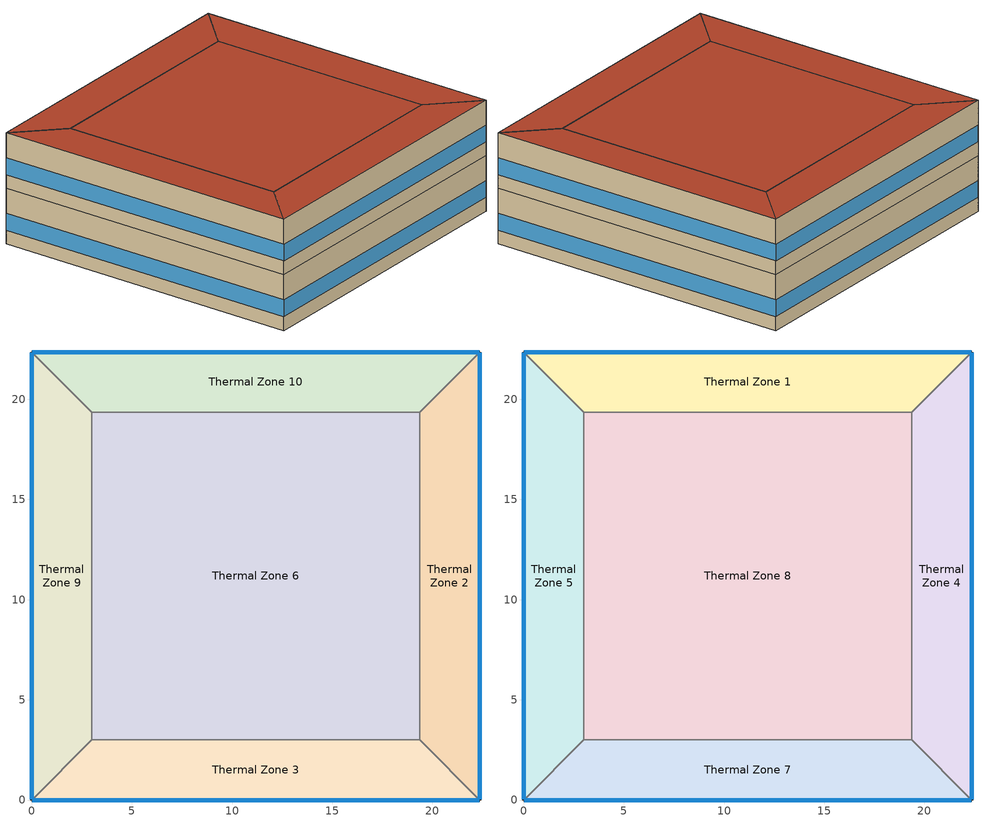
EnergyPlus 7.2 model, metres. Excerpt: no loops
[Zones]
Thermal Zone 9
 floor ground (000_ExtSlabCarpet_4in_ClimateZone 1-8): 0,0 0,22.36 3,19.36 3,3 z0
 wall outside (ASHRAE_189.1-2009_ExtWall_SteelFrame_ClimateZone 4-8): 0,22.36 0,0 z0:4
 wall to Thermal Zone 6 (000_Interior Wall): 3,3 3,19.36 z0:4
 wall to Thermal Zone 10 (000_Interior Wall): 3,19.36 0,22.36 z0:4
 wall to Thermal Zone 3 (000_Interior Wall): 0,0 3,3 z0:4
 window (ASHRAE_189.1-2009_ExtWindow_ClimateZone 4-5): 0,22.34 0,0.03 z1:2.2
Thermal Zone 2
 floor ground (000_ExtSlabCarpet_4in_ClimateZone 1-8): 22.36,22.36 22.36,0 19.36,3 19.36,19.36 z0
 wall outside (ASHRAE_189.1-2009_ExtWall_SteelFrame_ClimateZone 4-8): 22.36,0 22.36,22.36 z0:4
 wall to Thermal Zone 10 (000_Interior Wall): 22.36,22.36 19.36,19.36 z0:4
 wall to Thermal Zone 3 (000_Interior Wall): 19.36,3 22.36,0 z0:4
 wall to Thermal Zone 6 (000_Interior Wall): 19.36,19.36 19.36,3 z0:4
 window (ASHRAE_189.1-2009_ExtWindow_ClimateZone 4-5): 22.36,0.03 22.36,22.34 z1:2.2
Thermal Zone 6
 floor ground (000_ExtSlabCarpet_4in_ClimateZone 1-8): 3,3 3,19.36 19.36,19.36 19.36,3 z0
 wall to Thermal Zone 10 (000_Interior Wall): 19.36,19.36 3,19.36 z0:4
 wall to Thermal Zone 3 (000_Interior Wall): 3,3 19.36,3 z0:4
Thermal Zone 3
 floor ground (000_ExtSlabCarpet_4in_ClimateZone 1-8): 22.36,0 0,0 3,3 19.36,3 z0
 wall outside (ASHRAE_189.1-2009_ExtWall_SteelFrame_ClimateZone 4-8): 0,0 22.36,0 z0:4
 window (ASHRAE_189.1-2009_ExtWindow_ClimateZone 4-5): 0.03,0 22.34,0 z1:2.2
Thermal Zone 10
 floor ground (000_ExtSlabCarpet_4in_ClimateZone 1-8): 0,22.36 22.36,22.36 19.36,19.36 3,19.36 z0
 wall outside (ASHRAE_189.1-2009_ExtWall_SteelFrame_ClimateZone 4-8): 22.36,22.36 0,22.36 z0:4
 window (ASHRAE_189.1-2009_ExtWindow_ClimateZone 4-5): 22.34,22.36 0.03,22.36 z1:2.2
Thermal Zone 7
 floor to Thermal Zone 3 (000_Interior Floor): 22.36,0 0,0 3,3 19.36,3 z4
 wall outside (ASHRAE_189.1-2009_ExtWall_SteelFrame_ClimateZone 4-8): 0,0 22.36,0 z4:8
 wall to Thermal Zone 8 (000_Interior Wall): 19.36,3 3,3 z4:8
 wall to Thermal Zone 5 (000_Interior Wall): 3,3 0,0 z4:8
 wall to Thermal Zone 4 (000_Interior Wall): 22.36,0 19.36,3 z4:8
 window (ASHRAE_189.1-2009_ExtWindow_ClimateZone 4-5): 0.03,0 22.34,0 z5:6.2
 roof outside (ASHRAE_189.1-2009_ExtRoof_IEAD_ClimateZone 2-5): 19.36,3 3,3 0,0 22.36,0 z8
Thermal Zone 8
 floor to Thermal Zone 6 (000_Interior Floor): 3,3 3,19.36 19.36,19.36 19.36,3 z4
 wall to Thermal Zone 1 (000_Interior Wall): 19.36,19.36 3,19.36 z4:8
 wall to Thermal Zone 4 (000_Interior Wall): 19.36,3 19.36,19.36 z4:8
 wall to Thermal Zone 5 (000_Interior Wall): 3,19.36 3,3 z4:8
 roof outside (ASHRAE_189.1-2009_ExtRoof_IEAD_ClimateZone 2-5): 19.36,3 19.36,19.36 3,19.36 3,3 z8
Thermal Zone 4
 floor to Thermal Zone 2 (000_Interior Floor): 22.36,22.36 22.36,0 19.36,3 19.36,19.36 z4
 wall outside (ASHRAE_189.1-2009_ExtWall_SteelFrame_ClimateZone 4-8): 22.36,0 22.36,22.36 z4:8
 wall to Thermal Zone 1 (000_Interior Wall): 22.36,22.36 19.36,19.36 z4:8
 window (ASHRAE_189.1-2009_ExtWindow_ClimateZone 4-5): 22.36,0.03 22.36,22.34 z5:6.2
 roof outside (ASHRAE_189.1-2009_ExtRoof_IEAD_ClimateZone 2-5): 19.36,19.36 19.36,3 22.36,0 22.36,22.36 z8
Thermal Zone 1
 floor to Thermal Zone 10 (000_Interior Floor): 0,22.36 22.36,22.36 19.36,19.36 3,19.36 z4
 wall outside (ASHRAE_189.1-2009_ExtWall_SteelFrame_ClimateZone 4-8): 22.36,22.36 0,22.36 z4:8
 wall to Thermal Zone 5 (000_Interior Wall): 0,22.36 3,19.36 z4:8
 window (ASHRAE_189.1-2009_ExtWindow_ClimateZone 4-5): 22.34,22.36 0.03,22.36 z5:6.2
 roof outside (ASHRAE_189.1-2009_ExtRoof_IEAD_ClimateZone 2-5): 3,19.36 19.36,19.36 22.36,22.36 0,22.36 z8
Thermal Zone 5
 floor to Thermal Zone 9 (000_Interior Floor): 0,0 0,22.36 3,19.36 3,3 z4
 wall outside (ASHRAE_189.1-2009_ExtWall_SteelFrame_ClimateZone 4-8): 0,22.36 0,0 z4:8
 window (ASHRAE_189.1-2009_ExtWindow_ClimateZone 4-5): 0,22.34 0,0.03 z5:6.2
 roof outside (ASHRAE_189.1-2009_ExtRoof_IEAD_ClimateZone 2-5): 3,3 3,19.36 0,22.36 0,0 z8
[Site:Location]
Philadelphia International Ap_PA_USA Design_Conditions: Latitude {deg}=39.87; Longitude {deg}=-75.23; Time Zone {hr}=-5; Elevation {m}=2
[SizingPeriod:DesignDay] Day of Month=21; Dry-Bulb Temperature Range Modifier Type=DefaultMultipliers; Barometric Pressure {Pa}=101301; Rain Indicator=No; Snow Indicator=No; Daylight Saving Time Indicator=No
Name | Month | Day Type | Maximum Dry-Bulb Temperature {C} | Daily Dry-Bulb Temperature Range {deltaC} | Humidity Condition Type | Wetbulb or DewPoint at Maximum Dry-Bulb {C} | Wind Speed {m/s} | Wind Direction {deg} | Solar Model Indicator | ASHRAE Clear Sky Optical Depth for Beam Irradiance (taub) | ASHRAE Clear Sky Optical Depth for Diffuse Irradiance (taud) | Sky Clearness
Philadelphia International Ap Ann Clg 1% Condns WB=>MDB | 7 | SummerDesignDay | 30.2 | 9.4 | Wetbulb | 25 | 5 | 240 | ASHRAETau | 0.55 | 1.776
Philadelphia International Ap Ann Htg Wind 99% Condns WS=>MCDB | 1 | WinterDesignDay | 1.1 | 0 | Wetbulb | 1.1 | 11.6 | 290 | ASHRAEClearSky |  |  | 0
Philadelphia International Ap Ann Htg 99.6% Condns DB | 1 | WinterDesignDay | -10.8 | 0 | Wetbulb | -10.8 | 5.2 | 290 | ASHRAEClearSky |  |  | 0
Philadelphia International Ap Ann Hum_n 99.6% Condns DP=>MCDB | 1 | WinterDesignDay | -8.7 | 0 | Dewpoint | -20.2 | 5.2 | 290 | ASHRAEClearSky |  |  | 0
[Building]
Building 1
[Material] Thermal Absorptance=0.9
Name | Roughness | Thickness {m} | Conductivity {W/m-K} | Density {kg/m3} | Specific Heat {J/kg-K} | Solar Absorptance | Visible Absorptance
1/2IN Gypsum | Smooth | 0.0127 | 0.16 | 784.9 | 830 | 0.92 | 0.92
000_M11 100mm lightweight concrete | MediumRough | 0.1016 | 0.53 | 1280 | 840 | 0.7 | 0.7
MAT-CC05 4 HW CONCRETE | Rough | 0.1016 | 1.311 | 2240 | 836.8 | 0.7 | 0.7
Metal Decking | MediumSmooth | 0.0015 | 45.006 | 7680 | 418.4 | 0.7 | 0.3
Roof Insulation [21] | MediumRough | 0.2105 | 0.049 | 265 | 836.8 | 0.7 | 0.7
000_G01a 19mm gypsum board | MediumSmooth | 0.019 | 0.16 | 800 | 1090 | 0.7 | 0.7
Roof Membrane | VeryRough | 0.0095 | 0.16 | 1121.29 | 1460 | 0.7 | 0.7
000_F16 Acoustic tile | MediumSmooth | 0.0191 | 0.06 | 368 | 590 | 0.7 | 0.7
Wall Insulation [39] | MediumRough | 0.1184 | 0.045 | 265 | 836.8 | 0.7 | 0.7
[Material:AirGap]
Name | Thermal Resistance {m2-K/W}
000_F05 Ceiling air space resistance | 0.18
000_F04 Wall air space resistance | 0.15
[Material:NoMass] Thermal Absorptance=0.9; Solar Absorptance=0.7
Name | Roughness | Thermal Resistance {m2-K/W} | Visible Absorptance
CP02 CARPET PAD | VeryRough | 0.2165 | 0.8
MAT-SHEATH | Rough | 0.3626 | 0.7
[WindowMaterial:Glazing]
Theoretical Glass [207]: Optical Data Type=SpectralAverage; Thickness {m}=0.003; Solar Transmittance at Normal Incidence=0.3311; Front Side Solar Reflectance at Normal Incidence=0.6189; Back Side Solar Reflectance at Normal Incidence=0.6189; Visible Transmittance at Normal Incidence=0.44; Front Side Visible Reflectance at Normal Incidence=0.51; Back Side Visible Reflectance at Normal Incidence=0.51; Infrared Transmittance at Normal Incidence=0; Front Side Infrared Hemispherical Emissivity=0.9; Back Side Infrared Hemispherical Emissivity=0.9; Conductivity {W/m-K}=0.0133; Dirt Correction Factor for Solar and Visible Transmittance=1; Solar Diffusing=No
[Construction]
ASHRAE_189.1-2009_ExtWall_SteelFrame_ClimateZone 4-8: MAT-SHEATH, Wall Insulation [39], 1/2IN Gypsum
000_Interior Floor: 000_F16 Acoustic tile, 000_F05 Ceiling air space resistance, 000_M11 100mm lightweight concrete
ASHRAE_189.1-2009_ExtRoof_IEAD_ClimateZone 2-5: Roof Membrane, Roof Insulation [21], Metal Decking
000_ExtSlabCarpet_4in_ClimateZone 1-8: MAT-CC05 4 HW CONCRETE, CP02 CARPET PAD
ASHRAE_189.1-2009_ExtWindow_ClimateZone 4-5: Theoretical Glass [207]
000_Interior Wall: 000_G01a 19mm gypsum board, 000_F04 Wall air space resistance, 000_G01a 19mm gypsum board
[AvailabilityManager:Scheduled]
Name | Schedule
AvailabilityManager:Scheduled {bc0c60ec-4ac4-4c93-97f2-2afc0749b222} | Schedule:Compact {d9d09d19-25dd-42cf-8620-78869f0b7445}
AvailabilityManager:Scheduled {6a25e616-ec2c-4ac7-b98e-099bc3137e4b} | Schedule:Compact {c264c1c3-66ca-411e-a741-682079f061a1}
[Zone]
Thermal Zone 9; Thermal Zone 2; Thermal Zone 7; Thermal Zone 8; Thermal Zone 4; Thermal Zone 6; Thermal Zone 3; Thermal Zone 10; Thermal Zone 1; Thermal Zone 5
[Schedule:Compact]
Schedule:Compact {d9d09d19-25dd-42cf-8620-78869f0b7445}; Schedule:Compact {c264c1c3-66ca-411e-a741-682079f061a1}: Through: 12/31, For: AllDays, Until: 24:00, 1
